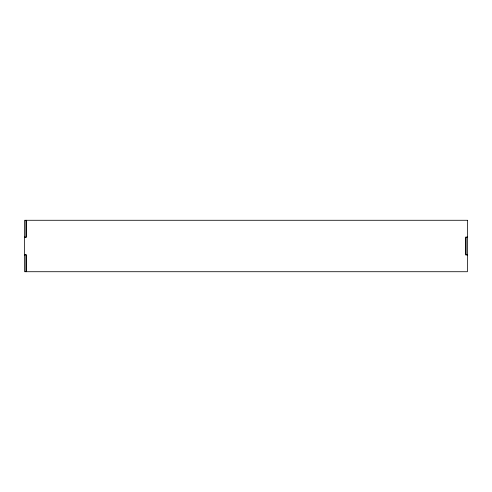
<?xml version="1.0" encoding="UTF-8"?>
<svg xmlns="http://www.w3.org/2000/svg" width="492" height="492" viewBox="0 0 492 492"><rect width="100%" height="100%" fill="white"/><g stroke="black" fill="none" stroke-linecap="round" stroke-linejoin="round"><path stroke-width="0.74" d="M24.6 237.015L26.002 237.015L26.002 220.281M467.4 237.015L465.764 237.015L465.764 255.01L467.4 255.01M24.6 237.445L26.236 237.445L26.236 220.281M467.4 237.445L465.998 237.445L465.998 254.579L467.4 254.579M24.6 254.579L26.236 254.579L26.236 271.719M24.6 255.01L26.002 255.01L26.002 271.719M467.4 220.281L24.6 220.281L24.6 271.719L467.4 271.719L467.4 220.281"/></g></svg>
